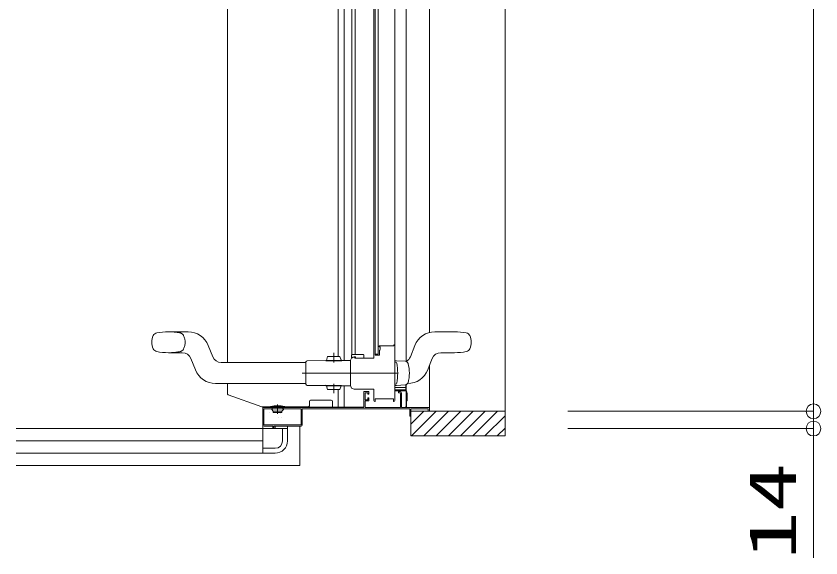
# Model space of a CAD drawing. Units: millimetres on the paper. Extents: x -305 to 305, y -152 to 152.
# Drawn here: x -93.43 to -60.81, y 15.08 to 37.05 of the extents above; entities that cross this region are included whole.
import ezdxf
from ezdxf.enums import TextEntityAlignment as Align

# ---------------------------------------------------------------- set-up
doc = ezdxf.new("R2010")
doc.units = ezdxf.units.MM
for name, pattern in [('DASHED2', [3, 2, -1]), ('LONG_CHAIN', [21, 18, -1, 1, -1]), ('LONG_DOUBLE_CHAIN', [21.8, 18, -1, 0.6, -0.6, 0.6, -1])]:
    doc.linetypes.add(name, pattern=pattern)
doc.layers.add('0-0_0', color=7, linetype='Continuous', lineweight=9)
doc.layers.add('0-1_VIEW0001', color=7, linetype='Continuous', lineweight=9)
doc.styles.add('ＭＳ ゴシック', font='')
doc.styles.get('ＭＳ ゴシック').set_extended_font_data('MS Gothic')

# ---------------------------------------------------------------- blocks, each defined once
blk = doc.blocks.new('_ORIGIN')
at = {"layer": '0-0_0'}
blk.add_line((0, 0), (-1, 0), dxfattribs=at)
blk.add_circle((0, 0), 0.5, dxfattribs=at)

msp = doc.modelspace()

# ---------------------------------------------------------------- linework, layer by layer
at = {"layer": '0-0_0'}
for p, q in [((-61.114, 21.623), (-61.114, 78.918)), ((-61.114, 21.623), (-61.114, 22.223)), ((-71.074, 21.023), (-61.114, 21.023)), ((-71.074, 21.023), (-61.114, 21.023)), ((-61.114, 20.323), (-61.114, 21.023)), ((-71.074, 20.323), (-61.114, 20.323)), ((-61.114, 20.323), (-61.114, 15.076)), ((-61.114, 19.723), (-61.114, 19.123))]:
    msp.add_line(p, q, dxfattribs=at)
at = {"layer": '0-1_VIEW0001'}
for p, q in [((-73.614, 80.498), (-73.614, 20.023)), ((-77.624, 79.323), (-77.624, 23.044)), ((-76.684, 79.323), (-76.684, 24.219)), ((-78.084, 21.463), (-78.084, 42.148)), ((-78.934, 23.188), (-78.934, 41.448)), ((-78.879, 40.628), (-78.879, 23.293)), ((-78.754, 40.578), (-78.754, 23.343)), ((-79.689, 23.323), (-79.689, 39.351)), ((-75.659, 24.248), (-76.458, 24.248)), ((-78.719, 23.653), (-78.719, 23.654)), ((-78.717, 23.662), (-78.709, 23.676)), ((-78.704, 23.643), (-78.709, 23.643)), ((-78.696, 23.502), (-78.68, 23.54)), ((-78.679, 23.546), (-78.679, 23.618)), ((-77.272, 23.695), (-77.454, 23.235)), ((-79.709, 23.208), (-79.709, 23.188)), ((-79.694, 23.173), (-78.949, 23.173)), ((-79.674, 23.233), (-79.674, 23.173)), ((-79.337, 23.298), (-79.337, 23.173)), ((-78.754, 23.343), (-78.879, 23.343)), ((-78.879, 23.293), (-78.709, 23.293)), ((-78.699, 23.303), (-78.699, 23.484)), ((-76.569, 23.161), (-76.65, 22.958)), ((-76.221, 23.398), (-75.659, 23.398)), ((-78.084, 23.073), (-78.009, 23.073)), ((-78.009, 23.073), (-77.662, 23.055)), ((-77.549, 22.963), (-77.548, 22.964)), ((-76.682, 21.023), (-76.682, 22.877)), ((-78.934, 21.463), (-78.934, 21.923)), ((-78.929, 21.893), (-78.929, 21.893)), ((-78.009, 22.073), (-78.084, 22.073)), ((-77.649, 21.893), (-78.084, 21.893)), ((-77.662, 22.091), (-78.009, 22.073)), ((-77.637, 22.095), (-77.637, 21.993)), ((-77.624, 22.099), (-77.624, 21.198)), ((-78.084, 21.846), (-77.604, 21.846)), ((-77.859, 21.748), (-77.859, 21.173)), ((-77.604, 21.846), (-77.585, 21.748)), ((-77.584, 21.743), (-77.584, 21.446)), ((-81.586, 21.208), (-83.469, 21.208)), ((-83.434, 19.323), (-83.434, 21.208)), ((-83.434, 21.208), (-83.434, 20.473)), ((-83.134, 21.211), (-83.134, 21.198)), ((-81.546, 21.258), (-81.546, 21.423)), ((-80.659, 21.473), (-81.496, 21.473)), ((-80.609, 21.196), (-80.609, 21.424)), ((-79.284, 21.448), (-79.134, 21.448)), ((-77.604, 21.446), (-77.604, 21.221)), ((-77.584, 21.446), (-77.604, 21.446)), ((-83.389, 21.108), (-83.389, 20.483)), ((-81.894, 21.123), (-83.374, 21.123)), ((-83.134, 21.173), (-83.134, 21.193)), ((-83.009, 21.023), (-83.069, 21.102)), ((-83.052, 21.158), (-83.052, 21.139)), ((-82.659, 21.023), (-83.009, 21.023)), ((-83.009, 20.973), (-83.009, 21.023)), ((-83.009, 20.973), (-82.659, 20.973)), ((-82.659, 21.023), (-82.6, 21.102)), ((-82.659, 20.973), (-82.659, 21.023)), ((-82.617, 21.158), (-82.617, 21.139)), ((-82.534, 21.173), (-82.534, 21.193)), ((-81.879, 20.483), (-81.879, 21.108)), ((-79.334, 21.196), (-81.606, 21.196)), ((-77.629, 21.196), (-77.664, 21.196)), ((-77.434, 20.023), (-77.434, 21.123)), ((-77.434, 21.123), (-76.734, 21.123)), ((-77.434, 20.838), (-77.434, 21.108)), ((-73.614, 21.023), (-77.434, 21.023)), ((-76.914, 21.023), (-77.434, 20.503)), ((-76.414, 21.023), (-77.414, 20.023)), ((-75.914, 21.023), (-76.914, 20.023)), ((-76.734, 21.123), (-76.734, 21.023)), ((-76.719, 21.023), (-76.699, 21.023)), ((-75.414, 21.023), (-76.414, 20.023)), ((-74.914, 21.023), (-75.914, 20.023)), ((-74.419, 21.023), (-75.419, 20.023)), ((-73.924, 21.023), (-74.924, 20.023)), ((-73.614, 20.839), (-74.429, 20.023)), ((-82.434, 20.323), (-93.434, 20.323)), ((-83.384, 20.423), (-83.034, 20.423)), ((-83.374, 20.468), (-81.894, 20.468)), ((-83.034, 20.423), (-83.034, 20.348)), ((-82.994, 20.423), (-81.884, 20.423)), ((-82.934, 20.323), (-82.934, 20.423)), ((-82.834, 20.323), (-82.434, 20.323)), ((-82.634, 20.323), (-82.634, 19.823)), ((-82.434, 20.423), (-82.434, 20.323)), ((-82.434, 20.323), (-82.434, 20.423)), ((-82.434, 20.323), (-82.434, 19.823)), ((-73.614, 20.344), (-73.934, 20.023)), ((-73.614, 20.023), (-77.434, 20.023)), ((-83.434, 19.823), (-93.434, 19.823)), ((-83.434, 19.323), (-83.434, 19.723)), ((-93.434, 19.323), (-83.434, 19.323)), ((-83.434, 19.323), (-93.434, 19.323)), ((-82.934, 19.523), (-83.434, 19.523)), ((-83.434, 19.323), (-82.934, 19.323))]:
    msp.add_line(p, q, dxfattribs=at)
at = {"layer": '0-1_VIEW0001', "color": 5}
for p, q in [((-80.384, 23.245), (-80.384, 59.438)), ((-84.859, 22.999), (-84.859, 58.438)), ((-80.134, 40.098), (-80.134, 23.087)), ((-79.829, 40.098), (-79.829, 23.318)), ((-87.259, 24.249), (-86.46, 24.249)), ((-85.464, 23.236), (-85.646, 23.696)), ((-87.259, 23.399), (-86.698, 23.399)), ((-86.167, 22.702), (-86.349, 23.162)), ((-80.859, 23.086), (-80.811, 23.241)), ((-80.811, 23.241), (-80.311, 23.245)), ((-80.259, 23.091), (-80.311, 23.245)), ((-79.837, 23.298), (-79.837, 23.196)), ((-79.814, 23.323), (-79.359, 23.323)), ((-79.674, 23.233), (-79.734, 23.233)), ((-79.734, 23.223), (-79.724, 23.223)), ((-81.684, 22.999), (-85.116, 22.999)), ((-81.684, 23.024), (-81.684, 22.124)), ((-80.884, 23.08), (-81.634, 23.074)), ((-80.234, 23.091), (-80.884, 23.085)), ((-80.884, 23.085), (-80.884, 23.07)), ((-80.234, 23.076), (-80.884, 23.07)), ((-80.234, 23.091), (-80.234, 23.076)), ((-79.884, 23.089), (-80.234, 23.086)), ((-79.884, 22.073), (-79.884, 23.074)), ((-76.65, 22.959), (-76.751, 22.702)), ((-81.684, 22.149), (-85.353, 22.149)), ((-84.869, 21.743), (-84.869, 22.149)), ((-81.634, 22.074), (-80.877, 22.067)), ((-80.242, 22.072), (-80.877, 22.078)), ((-80.877, 22.078), (-80.877, 22.062)), ((-80.242, 22.057), (-80.877, 22.062)), ((-80.859, 22.062), (-80.811, 21.907)), ((-80.811, 21.907), (-80.311, 21.902)), ((-80.384, 21.196), (-80.384, 21.903)), ((-80.259, 22.057), (-80.311, 21.902)), ((-80.242, 22.057), (-80.242, 22.072)), ((-80.242, 22.062), (-79.884, 22.058)), ((-80.134, 22.061), (-80.134, 21.196)), ((-79.884, 22.075), (-79.884, 22.073)), ((-78.934, 21.923), (-79.734, 21.923)), ((-83.469, 21.208), (-84.836, 21.696))]:
    msp.add_line(p, q, dxfattribs=at)
at = {"layer": '0-1_VIEW0001', "color": 5, "linetype": 'LONG_CHAIN'}
for p, q in [((-80.559, 23.005), (-80.562, 23.393)), ((-77.953, 22.574), (-81.845, 22.574)), ((-77.953, 22.574), (-81.845, 22.574)), ((-77.953, 22.574), (-81.672, 22.574)), ((-77.953, 22.574), (-81.672, 22.574)), ((-80.559, 22.143), (-80.562, 21.754))]:
    msp.add_line(p, q, dxfattribs=at)
at = {"layer": '0-1_VIEW0001', "linetype": 'LONG_DOUBLE_CHAIN'}
for p, q in [((-82.834, 21.293), (-82.834, 20.925)), ((-81.934, 20.423), (-81.934, 18.823)), ((-93.434, 18.823), (-81.934, 18.823))]:
    msp.add_line(p, q, dxfattribs=at)
at = {"layer": '0-1_VIEW0001', "color": 2}
for p, q in [((-83.157, 20.967), (-83.157, 20.967)), ((-82.715, 20.922), (-82.715, 20.922)), ((-82.797, 20.752), (-82.797, 20.753)), ((-82.666, 20.785), (-82.666, 20.785))]:
    msp.add_line(p, q, dxfattribs=at)
at = {"layer": '0-1_VIEW0001'}
for points in [[(-78.719, 23.654), (-78.719, 23.658), (-78.717, 23.662)], [(-78.709, 23.643), (-78.716, 23.646), (-78.719, 23.653)], [(-78.709, 23.676), (-78.703, 23.681), (-78.696, 23.683)], [(-78.679, 23.618), (-78.687, 23.636), (-78.704, 23.643)], [(-78.699, 23.484), (-78.698, 23.493), (-78.696, 23.502)], [(-78.696, 23.683), (-78.119, 23.683), (-78.119, 23.723), (-78.084, 23.723)], [(-78.68, 23.54), (-78.679, 23.543), (-78.679, 23.546)], [(-79.709, 23.188), (-79.705, 23.178), (-79.694, 23.173)], [(-78.949, 23.173), (-78.939, 23.178), (-78.934, 23.188)], [(-78.709, 23.293), (-78.702, 23.296), (-78.699, 23.303)], [(-78.084, 21.993), (-77.634, 21.993), (-77.634, 21.908)], [(-79.134, 21.448), (-79.134, 21.568), (-79.184, 21.568), (-79.184, 21.493), (-79.284, 21.493), (-79.284, 21.778), (-79.184, 21.778), (-79.184, 21.718), (-79.134, 21.718), (-79.134, 21.823), (-79.334, 21.823), (-79.334, 21.173), (-83.434, 21.173)], [(-77.884, 21.823), (-77.934, 21.823), (-77.934, 21.773), (-77.884, 21.773)], [(-77.809, 21.748), (-77.831, 21.801), (-77.884, 21.823)], [(-77.884, 21.773), (-77.867, 21.766), (-77.859, 21.748)], [(-76.682, 21.173), (-77.809, 21.173), (-77.809, 21.748)], [(-81.546, 21.258), (-81.546, 21.256), (-81.546, 21.249), (-81.549, 21.237), (-81.555, 21.225), (-81.563, 21.216), (-81.574, 21.209), (-81.582, 21.209), (-81.586, 21.208)], [(-77.859, 21.173), (-79.284, 21.173), (-79.284, 21.448)], [(-78.884, 21.433), (-78.887, 21.426), (-78.894, 21.423), (-78.922, 21.435), (-78.934, 21.463)], [(-78.134, 21.433), (-78.134, 21.523), (-78.884, 21.523), (-78.884, 21.433)], [(-78.084, 21.463), (-78.096, 21.435), (-78.124, 21.423), (-78.131, 21.426), (-78.134, 21.433)], [(-81.834, 20.473), (-81.834, 21.118), (-77.474, 21.118), (-77.474, 20.823), (-77.434, 20.823)], [(-83.434, 20.473), (-83.42, 20.438), (-83.384, 20.423)], [(-83.034, 20.348), (-82.994, 20.348), (-82.994, 20.423)], [(-81.884, 20.423), (-81.849, 20.438), (-81.834, 20.473)]]:
    msp.add_lwpolyline(points, dxfattribs=at)
at = {"layer": '0-1_VIEW0001', "color": 5}
for points in [[(-79.724, 23.223), (-79.714, 23.219), (-79.709, 23.208)], [(-79.734, 21.923), (-79.84, 21.967), (-79.884, 22.073)]]:
    msp.add_lwpolyline(points, dxfattribs=at)
for centre, radius, start, end in [((-87.693, 24.006), 0.2, 101.3412, 154.66), ((-87.259, 21.842), 2.408, 90, 101.3412), ((-86.46, 23.374), 0.875, 21.6036, 90), ((-87.309, 23.824), 0.625, 154.66, 205.34), ((-87.693, 23.642), 0.2, 205.34, 258.6588), ((-87.259, 25.807), 2.408, 258.6588, 270), ((-86.698, 23.024), 0.375, 21.6036, 90), ((-85.116, 23.374), 0.375, 201.6036, 270), ((-79.734, 23.073), 0.15, 90, 180.452), ((-79.812, 23.298), 0.025, 90, 180), ((-79.812, 23.298), 0.025, 90, 180), ((-79.734, 23.073), 0.16, 90, 129.8384), ((-81.634, 23.024), 0.05, 90, 180), ((-78.05, 22.97), 0.0485, 12.6556, 92.4972), ((-80.288, 22.574), 2.321, 349.9146, 10.0854), ((-85.353, 23.024), 0.875, 201.6036, 270), ((-77.565, 23.024), 0.875, 270, 338.3964), ((-81.634, 22.124), 0.05, 180, 270), ((-78.05, 22.178), 0.0485, 267.5028, 347.3444), ((-84.819, 21.743), 0.05, 180, 250.3462)]:
    msp.add_arc(centre, radius, start, end, dxfattribs=at)
at = {"layer": '0-1_VIEW0001', "color": 5, "linetype": 'DASHED2'}
for centre, radius, start, end in [((-87.259, 21.842), 2.408, 78.6588, 90), ((-86.825, 24.006), 0.2, 25.34, 78.6588), ((-87.209, 23.824), 0.625, 334.66, 25.34), ((-86.825, 23.642), 0.2, 281.3412, 334.66), ((-87.259, 25.807), 2.408, 270, 281.3412)]:
    msp.add_arc(centre, radius, start, end, dxfattribs=at)
at = {"layer": '0-1_VIEW0001'}
for centre, radius, start, end in [((-76.458, 23.373), 0.875, 90, 158.3964), ((-75.659, 21.841), 2.408, 78.6588, 90), ((-75.225, 24.005), 0.2, 25.34, 78.6588), ((-75.609, 23.823), 0.625, 334.66, 25.34), ((-75.225, 23.641), 0.2, 281.3412, 334.66), ((-79.362, 23.298), 0.025, 0, 90), ((-79.362, 23.298), 0.025, 0, 90), ((-77.803, 23.373), 0.375, 299.104, 338.3964), ((-76.221, 23.023), 0.375, 90, 158.3964), ((-75.659, 25.806), 2.408, 270, 281.3412), ((-77.669, 22.93), 0.125, 15.9428, 86.999), ((-78.915, 22.573), 1.421, 344.017, 15.9811), ((-77.669, 22.216), 0.125, 273.0011, 344.0538), ((-77.649, 21.908), 0.015, 270, 0), ((-77.609, 21.743), 0.025, 0, 11.3099), ((-83.109, 21.193), 0.025, 102.424, 180), ((-82.834, 19.945), 1.303, 77.576, 102.424), ((-82.559, 21.193), 0.025, 0, 77.576), ((-81.496, 21.423), 0.05, 90, 180), ((-80.659, 21.423), 0.05, 0, 90), ((-77.629, 21.221), 0.025, 270, 0), ((-83.374, 21.108), 0.015, 90, 180), ((-83.057, 21.111), 0.015, 109.4712, 217.1609), ((-83.067, 21.158), 0.015, 0, 90), ((-83.067, 21.139), 0.015, 289.4712, 0), ((-82.602, 21.158), 0.015, 90, 180), ((-82.602, 21.139), 0.015, 180, 250.5288), ((-82.612, 21.111), 0.015, 322.8392, 70.5288), ((-81.894, 21.108), 0.015, 0, 90), ((-83.374, 20.483), 0.015, 180, 270), ((-81.894, 20.483), 0.015, 270, 0), ((-82.934, 19.823), 0.5, 270, 0), ((-82.934, 19.823), 0.3, 270, 0)]:
    msp.add_arc(centre, radius, start, end, dxfattribs=at)
at = {"layer": '0-1_VIEW0001', "color": 2}
msp.add_arc((-80.288, 22.574), 2.321, 349.9146, 10.0854, dxfattribs=at)

# ---------------------------------------------------------------- block references
at = {"layer": '0-0_0', "xscale": 0.6, "yscale": 0.6}
for p, rotation in [((-61.114, 21.023), 270), ((-61.114, 21.023), 270), ((-61.114, 20.323), 90)]:
    msp.add_blockref('_ORIGIN', p, dxfattribs=dict(at, rotation=rotation))

# ---------------------------------------------------------------- texts
at = {"layer": '0-0_0', "style": 'ＭＳ ゴシック', "width": 1.5}
msp.add_text('14', height=1.921, rotation=90, dxfattribs=at).set_placement((-61.244, 15.004), align=Align.BOTTOM_LEFT)

doc.saveas('drawing.dxf')
